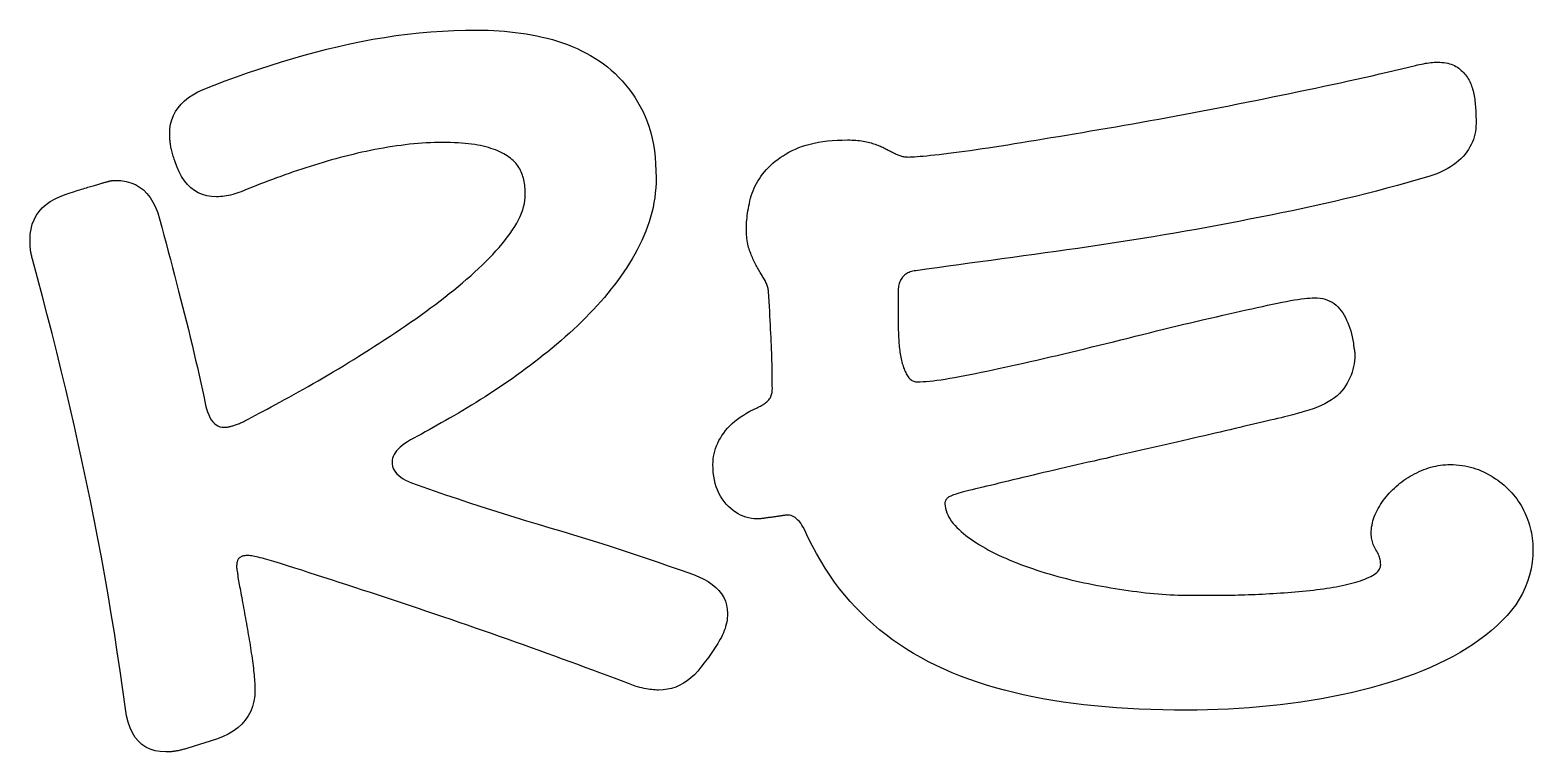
# Model space of a CAD drawing. Header units: millimetres. Extents: x 0 to 54.3, y 0.2 to 27.6.
# Drawn here: x 4.547 to 8.783, y 16.958 to 18.993 of the extents above; entities that cross this region are included whole.
import ezdxf

# ---------------------------------------------------------------- set-up
doc = ezdxf.new("R2010")
doc.units = ezdxf.units.MM

msp = doc.modelspace()

# ---------------------------------------------------------------- linework, layer by layer
for points in [[(5.1416, 18.5371), (5.1356, 18.5348), (5.1297, 18.5327), (5.1239, 18.5309), (5.118, 18.5292), (5.1122, 18.5277), (5.1064, 18.5264), (5.1006, 18.5253), (5.0949, 18.5244), (5.0891, 18.5237), (5.0834, 18.5233), (5.0778, 18.523), (5.0721, 18.5229), (5.0582, 18.5236), (5.0451, 18.5257), (5.0327, 18.5292), (5.0211, 18.5341), (5.0102, 18.5405), (5, 18.5482), (4.9906, 18.5574), (4.9819, 18.568), (4.974, 18.5799), (4.9668, 18.5933), (4.9603, 18.6081), (4.9546, 18.6243), (4.9532, 18.6287), (4.9518, 18.633), (4.9505, 18.6371), (4.9494, 18.6412), (4.9483, 18.6451), (4.9473, 18.6488), (4.9463, 18.6525), (4.9455, 18.656), (4.9447, 18.6594), (4.9441, 18.6627), (4.9435, 18.6658), (4.943, 18.6689), (4.9426, 18.6718), (4.9422, 18.6747), (4.9419, 18.6775), (4.9415, 18.6803), (4.9413, 18.6831), (4.941, 18.6858), (4.9408, 18.6884), (4.9407, 18.691), (4.9405, 18.6936), (4.9404, 18.6961), (4.9404, 18.6985), (4.9404, 18.7009), (4.941, 18.7146), (4.943, 18.7276), (4.9463, 18.7401), (4.9508, 18.7519), (4.9567, 18.7632), (4.9639, 18.7739), (4.9725, 18.784), (4.9823, 18.7935), (4.9934, 18.8024), (5.0059, 18.8107), (5.0196, 18.8184), (5.0347, 18.8255), (5.0659, 18.8378), (5.0972, 18.8497), (5.1286, 18.8612), (5.1601, 18.8722), (5.1918, 18.8829), (5.2235, 18.8932), (5.2553, 18.9031), (5.2872, 18.9126), (5.3192, 18.9217), (5.3513, 18.9304), (5.3835, 18.9387), (5.4158, 18.9466), (5.4481, 18.954), (5.4805, 18.9608), (5.513, 18.9669), (5.5455, 18.9723), (5.5781, 18.9772), (5.6107, 18.9813), (5.6434, 18.9849), (5.6761, 18.9878), (5.7089, 18.99), (5.7417, 18.9916), (5.7745, 18.9926), (5.8075, 18.9929), (5.8229, 18.9928), (5.8383, 18.9924), (5.8536, 18.9917), (5.8689, 18.9907), (5.8842, 18.9895), (5.8994, 18.988), (5.9146, 18.9862), (5.9297, 18.9842), (5.9448, 18.9819), (5.9599, 18.9793), (5.975, 18.9765), (5.99, 18.9733), (6.0048, 18.9699), (6.0194, 18.966), (6.0338, 18.9618), (6.0478, 18.9571), (6.0616, 18.9521), (6.0752, 18.9466), (6.0885, 18.9408), (6.1015, 18.9346), (6.1143, 18.9279), (6.1268, 18.9209), (6.1391, 18.9135), (6.1511, 18.9057), (6.1628, 18.8974), (6.1741, 18.8888), (6.185, 18.8796), (6.1956, 18.8701), (6.2058, 18.86), (6.2156, 18.8496), (6.2251, 18.8387), (6.2342, 18.8273), (6.2429, 18.8155), (6.2513, 18.8033), (6.2592, 18.7906), (6.2668, 18.7775), (6.2739, 18.7638), (6.2804, 18.7496), (6.2863, 18.7348), (6.2916, 18.7195), (6.2962, 18.7036), (6.3002, 18.6871), (6.3036, 18.6701), (6.3064, 18.6524), (6.3086, 18.6342), (6.3101, 18.6155), (6.311, 18.5962), (6.3113, 18.5763), (6.3111, 18.5621), (6.3104, 18.548), (6.3092, 18.534), (6.3075, 18.5201), (6.3053, 18.5063), (6.3027, 18.4926), (6.2995, 18.479), (6.2959, 18.4655), (6.2918, 18.4521), (6.2872, 18.4388), (6.2822, 18.4256), (6.2766, 18.4125), (6.2707, 18.3995), (6.2644, 18.3865), (6.2579, 18.3737), (6.251, 18.361), (6.2438, 18.3484), (6.2363, 18.3359), (6.2285, 18.3235), (6.2204, 18.3112), (6.212, 18.299), (6.2033, 18.2868), (6.1943, 18.2748), (6.1849, 18.2629), (6.1753, 18.2511), (6.1655, 18.2394), (6.1554, 18.2277), (6.1452, 18.2162), (6.1347, 18.2048), (6.1239, 18.1935), (6.113, 18.1822), (6.1018, 18.1711), (6.0905, 18.1601), (6.0788, 18.1491), (6.067, 18.1383), (6.055, 18.1276), (6.0428, 18.117), (6.0305, 18.1065), (6.0182, 18.0962), (6.0059, 18.086), (5.9935, 18.076), (5.9811, 18.0662), (5.9686, 18.0564), (5.956, 18.0469), (5.9434, 18.0374), (5.9308, 18.0282), (5.9181, 18.019), (5.9054, 18.0101), (5.8926, 18.0012), (5.8799, 17.9925), (5.8672, 17.984), (5.8545, 17.9755), (5.8419, 17.9673), (5.8293, 17.9591), (5.8167, 17.9511), (5.8041, 17.9432), (5.7915, 17.9355), (5.779, 17.9278), (5.7665, 17.9204), (5.754, 17.913), (5.7417, 17.9058), (5.7295, 17.8988), (5.7175, 17.8919), (5.7058, 17.8852), (5.6942, 17.8787), (5.6828, 17.8723), (5.6716, 17.8661), (5.6607, 17.86), (5.6499, 17.8541), (5.6393, 17.8484), (5.6289, 17.8428), (5.6187, 17.8374), (5.6105, 17.8323), (5.603, 17.8272), (5.5961, 17.8221), (5.59, 17.817), (5.5847, 17.8118), (5.58, 17.8066), (5.5761, 17.8014), (5.5728, 17.7962), (5.5703, 17.791), (5.5685, 17.7857), (5.5675, 17.7804), (5.5671, 17.775), (5.5675, 17.7689), (5.5686, 17.763), (5.5705, 17.7573), (5.5732, 17.7519), (5.5767, 17.7467), (5.5809, 17.7417), (5.5859, 17.7369), (5.5916, 17.7323), (5.5981, 17.728), (5.6054, 17.7239), (5.6135, 17.72), (5.6223, 17.7163), (5.6541, 17.7051), (5.686, 17.694), (5.7181, 17.683), (5.7503, 17.6722), (5.7826, 17.6614), (5.815, 17.6508), (5.8476, 17.6404), (5.8803, 17.63), (5.9131, 17.6198), (5.946, 17.6097), (5.979, 17.5997), (6.0122, 17.5899), (6.0455, 17.58), (6.0788, 17.5699), (6.1123, 17.5596), (6.1458, 17.5491), (6.1793, 17.5384), (6.213, 17.5275), (6.2467, 17.5165), (6.2805, 17.5052), (6.3144, 17.4937), (6.3483, 17.482), (6.3823, 17.4702), (6.4164, 17.4581), (6.4318, 17.4519), (6.4458, 17.4452), (6.4585, 17.4379), (6.4698, 17.43), (6.4798, 17.4216), (6.4885, 17.4127), (6.4959, 17.4032), (6.5019, 17.3932), (6.5065, 17.3827), (6.5099, 17.3716), (6.5119, 17.3599), (6.5125, 17.3477), (6.5124, 17.3418), (6.512, 17.3358), (6.5113, 17.3299), (6.5103, 17.3239), (6.509, 17.3179), (6.5074, 17.3119), (6.5056, 17.3059), (6.5034, 17.2998), (6.501, 17.2938), (6.4983, 17.2877), (6.4953, 17.2817), (6.4921, 17.2756), (6.4886, 17.2696), (6.4851, 17.2636), (6.4816, 17.2577), (6.4779, 17.252), (6.4742, 17.2463), (6.4705, 17.2407), (6.4667, 17.2351), (6.4628, 17.2297), (6.4589, 17.2244), (6.4549, 17.2191), (6.4508, 17.2139), (6.4467, 17.2088), (6.4379, 17.1966), (6.4288, 17.1854), (6.4193, 17.1753), (6.4095, 17.1663), (6.3993, 17.1583), (6.3888, 17.1514), (6.3779, 17.1456), (6.3667, 17.1408), (6.3552, 17.1371), (6.3433, 17.1344), (6.3311, 17.1328), (6.3185, 17.1323), (6.3139, 17.1323), (6.3092, 17.1326), (6.3043, 17.1329), (6.2993, 17.1335), (6.294, 17.1341), (6.2886, 17.1349), (6.2831, 17.1359), (6.2773, 17.137), (6.2714, 17.1383), (6.2653, 17.1397), (6.259, 17.1413), (6.2526, 17.143), (6.2332, 17.1504), (6.2135, 17.1579), (6.1937, 17.1654), (6.1736, 17.173), (6.1532, 17.1807), (6.1326, 17.1884), (6.1118, 17.1961), (6.0908, 17.2039), (6.0695, 17.2117), (6.048, 17.2196), (6.0262, 17.2276), (6.0042, 17.2355), (5.9821, 17.2436), (5.9598, 17.2515), (5.9376, 17.2595), (5.9152, 17.2675), (5.8927, 17.2755), (5.8702, 17.2834), (5.8476, 17.2913), (5.825, 17.2992), (5.8022, 17.3072), (5.7794, 17.3151), (5.7565, 17.3229), (5.7336, 17.3308), (5.7106, 17.3386), (5.6877, 17.3464), (5.6649, 17.3542), (5.6421, 17.3619), (5.6194, 17.3695), (5.5967, 17.3771), (5.5741, 17.3846), (5.5516, 17.3921), (5.5291, 17.3996), (5.5067, 17.407), (5.4843, 17.4143), (5.462, 17.4216), (5.4399, 17.4288), (5.4181, 17.4359), (5.3965, 17.4429), (5.3752, 17.4498), (5.3542, 17.4566), (5.3334, 17.4632), (5.3129, 17.4698), (5.2927, 17.4762), (5.2728, 17.4825), (5.2531, 17.4887), (5.2337, 17.4949), (5.2146, 17.5008), (5.2079, 17.5025), (5.2016, 17.5041), (5.1957, 17.5055), (5.1902, 17.5068), (5.1851, 17.5079), (5.1803, 17.5089), (5.1759, 17.5097), (5.1718, 17.5103), (5.1681, 17.5109), (5.1648, 17.5112), (5.1619, 17.5115), (5.1594, 17.5115), (5.157, 17.5115), (5.1548, 17.5114), (5.1526, 17.5111), (5.1506, 17.5108), (5.1486, 17.5104), (5.1467, 17.51), (5.1449, 17.5094), (5.1431, 17.5088), (5.1415, 17.508), (5.1399, 17.5072), (5.1385, 17.5063), (5.1371, 17.5053), (5.1358, 17.5042), (5.1347, 17.5028), (5.1336, 17.5013), (5.1326, 17.4997), (5.1318, 17.4978), (5.1311, 17.4957), (5.1305, 17.4935), (5.13, 17.491), (5.1296, 17.4884), (5.1293, 17.4856), (5.1291, 17.4826), (5.1291, 17.4795), (5.1291, 17.4786), (5.1291, 17.4776), (5.1292, 17.4766), (5.1293, 17.4756), (5.1294, 17.4746), (5.1295, 17.4735), (5.1297, 17.4723), (5.1299, 17.4712), (5.1301, 17.47), (5.1303, 17.4687), (5.1306, 17.4674), (5.1309, 17.4661), (5.1312, 17.4648), (5.1314, 17.4634), (5.1316, 17.4621), (5.1319, 17.4607), (5.132, 17.4593), (5.1322, 17.4579), (5.1323, 17.4565), (5.1325, 17.455), (5.1325, 17.4536), (5.1326, 17.4521), (5.1326, 17.4507), (5.1326, 17.4492), (5.1336, 17.4446), (5.1345, 17.4398), (5.1355, 17.4348), (5.1365, 17.4295), (5.1376, 17.424), (5.1387, 17.4183), (5.1398, 17.4123), (5.141, 17.4061), (5.1422, 17.3996), (5.1434, 17.3929), (5.1447, 17.386), (5.146, 17.3789), (5.1473, 17.3716), (5.1487, 17.3643), (5.15, 17.3569), (5.1513, 17.3495), (5.1527, 17.3421), (5.154, 17.3346), (5.1554, 17.3271), (5.1567, 17.3195), (5.158, 17.3119), (5.1594, 17.3043), (5.1607, 17.2967), (5.162, 17.289), (5.1633, 17.2813), (5.1646, 17.2737), (5.1659, 17.2661), (5.1671, 17.2586), (5.1682, 17.2512), (5.1694, 17.2438), (5.1705, 17.2365), (5.1715, 17.2292), (5.1725, 17.222), (5.1735, 17.2149), (5.1745, 17.2078), (5.1754, 17.2008), (5.1762, 17.194), (5.177, 17.1873), (5.1777, 17.1809), (5.1783, 17.1746), (5.1789, 17.1686), (5.1794, 17.1628), (5.1798, 17.1572), (5.1801, 17.1518), (5.1804, 17.1466), (5.1806, 17.1416), (5.1807, 17.1368), (5.1807, 17.1323), (5.18, 17.1161), (5.1777, 17.1007), (5.1739, 17.0862), (5.1687, 17.0725), (5.1619, 17.0597), (5.1536, 17.0477), (5.1438, 17.0365), (5.1325, 17.0262), (5.1196, 17.0168), (5.1053, 17.0081), (5.0895, 17.0003), (5.0721, 16.9934), (4.992, 16.9685), (4.989, 16.9676), (4.9862, 16.9668), (4.9833, 16.966), (4.9805, 16.9652), (4.9778, 16.9645), (4.9751, 16.9638), (4.9724, 16.9631), (4.9698, 16.9625), (4.9673, 16.962), (4.9648, 16.9614), (4.9623, 16.9609), (4.9599, 16.9605), (4.9576, 16.96), (4.9551, 16.9596), (4.9527, 16.9593), (4.9502, 16.959), (4.9478, 16.9587), (4.9452, 16.9585), (4.9427, 16.9582), (4.9402, 16.9581), (4.9376, 16.958), (4.935, 16.9579), (4.9323, 16.9578), (4.9297, 16.9578), (4.9139, 16.9586), (4.8993, 16.9611), (4.8858, 16.9654), (4.8735, 16.9712), (4.8623, 16.9788), (4.8522, 16.9881), (4.8433, 16.999), (4.8355, 17.0116), (4.8288, 17.0259), (4.8233, 17.0419), (4.819, 17.0595), (4.8157, 17.0789), (4.8084, 17.1328), (4.8008, 17.1866), (4.7928, 17.2403), (4.7846, 17.2939), (4.7759, 17.3474), (4.767, 17.4007), (4.7577, 17.4539), (4.7481, 17.507), (4.7381, 17.5599), (4.7278, 17.6128), (4.7172, 17.6655), (4.7062, 17.7181), (4.695, 17.7706), (4.6834, 17.8231), (4.6717, 17.8755), (4.6596, 17.928), (4.6473, 17.9804), (4.6348, 18.0328), (4.622, 18.0851), (4.6089, 18.1375), (4.5955, 18.1898), (4.582, 18.2421), (4.5681, 18.2943), (4.554, 18.3466), (4.5531, 18.3495), (4.5523, 18.3524), (4.5516, 18.3552), (4.5509, 18.358), (4.5503, 18.3607), (4.5498, 18.3633), (4.5493, 18.3658), (4.5488, 18.3683), (4.5485, 18.3708), (4.5482, 18.3732), (4.5479, 18.3755), (4.5478, 18.3777), (4.5476, 18.38), (4.5475, 18.3821), (4.5474, 18.3843), (4.5473, 18.3864), (4.5472, 18.3884), (4.5471, 18.3904), (4.547, 18.3924), (4.547, 18.3944), (4.5469, 18.3963), (4.5469, 18.3981), (4.5469, 18.4), (4.5469, 18.4018), (4.5476, 18.4171), (4.5497, 18.4316), (4.5532, 18.4452), (4.5581, 18.458), (4.5645, 18.4699), (4.5722, 18.481), (4.5814, 18.4913), (4.592, 18.5007), (4.6039, 18.5093), (4.6173, 18.517), (4.6321, 18.5239), (4.6483, 18.53), (4.6545, 18.532), (4.6604, 18.534), (4.6662, 18.5359), (4.6718, 18.5377), (4.6772, 18.5394), (4.6824, 18.5411), (4.6874, 18.5427), (4.6923, 18.5442), (4.6969, 18.5457), (4.7014, 18.547), (4.7057, 18.5483), (4.7098, 18.5496), (4.7137, 18.5507), (4.7175, 18.5519), (4.7212, 18.553), (4.7248, 18.554), (4.7283, 18.555), (4.7316, 18.556), (4.7348, 18.557), (4.7379, 18.5579), (4.7408, 18.5587), (4.7437, 18.5596), (4.7464, 18.5604), (4.7489, 18.5611), (4.7514, 18.5619), (4.7538, 18.5625), (4.7561, 18.5632), (4.7582, 18.5638), (4.7603, 18.5644), (4.7623, 18.5649), (4.7642, 18.5654), (4.766, 18.5659), (4.7676, 18.5663), (4.7692, 18.5667), (4.7707, 18.5671), (4.7721, 18.5674), (4.7734, 18.5677), (4.7747, 18.5679), (4.776, 18.5681), (4.7773, 18.5684), (4.7786, 18.5685), (4.7799, 18.5687), (4.7811, 18.5688), (4.7824, 18.569), (4.7836, 18.569), (4.7848, 18.5691), (4.786, 18.5691), (4.7872, 18.5691), (4.8028, 18.5684), (4.8174, 18.5661), (4.8311, 18.5624), (4.8438, 18.5571), (4.8556, 18.5503), (4.8665, 18.542), (4.8764, 18.5322), (4.8854, 18.5209), (4.8934, 18.5081), (4.9005, 18.4937), (4.9066, 18.4779), (4.9119, 18.4605), (4.9181, 18.4375), (4.9242, 18.4145), (4.9303, 18.3917), (4.9363, 18.3689), (4.9423, 18.3464), (4.9481, 18.3239), (4.954, 18.3015), (4.9597, 18.2793), (4.9654, 18.2572), (4.9711, 18.2353), (4.9767, 18.2134), (4.9822, 18.1917), (4.9876, 18.17), (4.993, 18.1485), (4.9983, 18.1269), (5.0035, 18.1054), (5.0086, 18.084), (5.0136, 18.0626), (5.0185, 18.0413), (5.0233, 18.02), (5.0281, 17.9987), (5.0328, 17.9775), (5.0373, 17.9564), (5.0418, 17.9353), (5.0444, 17.9253), (5.0472, 17.9162), (5.0504, 17.908), (5.0539, 17.9007), (5.0577, 17.8942), (5.0619, 17.8885), (5.0663, 17.8838), (5.0711, 17.8799), (5.0762, 17.8769), (5.0817, 17.8747), (5.0874, 17.8734), (5.0935, 17.873), (5.0953, 17.873), (5.0971, 17.8731), (5.099, 17.8732), (5.101, 17.8735), (5.103, 17.8737), (5.1051, 17.8741), (5.1072, 17.8745), (5.1093, 17.8749), (5.1115, 17.8755), (5.1138, 17.8761), (5.1161, 17.8767), (5.1184, 17.8774), (5.1208, 17.8782), (5.1233, 17.879), (5.1259, 17.8799), (5.1285, 17.8809), (5.1312, 17.8819), (5.134, 17.883), (5.1368, 17.8841), (5.1398, 17.8853), (5.1428, 17.8866), (5.1459, 17.8879), (5.149, 17.8893), (5.1522, 17.8908), (5.1619, 17.8959), (5.1719, 17.9013), (5.1822, 17.9068), (5.1929, 17.9125), (5.2039, 17.9185), (5.2152, 17.9246), (5.2269, 17.9309), (5.2389, 17.9375), (5.2512, 17.9442), (5.2639, 17.9511), (5.2769, 17.9582), (5.2902, 17.9656), (5.3038, 17.973), (5.3174, 17.9807), (5.3312, 17.9884), (5.345, 17.9963), (5.359, 18.0043), (5.373, 18.0125), (5.3872, 18.0208), (5.4014, 18.0293), (5.4158, 18.0378), (5.4302, 18.0465), (5.4447, 18.0554), (5.4594, 18.0644), (5.474, 18.0735), (5.4887, 18.0826), (5.5033, 18.0919), (5.5179, 18.1013), (5.5325, 18.1107), (5.5471, 18.1202), (5.5616, 18.1299), (5.5761, 18.1396), (5.5906, 18.1493), (5.605, 18.1592), (5.6195, 18.1692), (5.6339, 18.1792), (5.6481, 18.1893), (5.6622, 18.1994), (5.6759, 18.2095), (5.6895, 18.2196), (5.7027, 18.2297), (5.7158, 18.2398), (5.7286, 18.2498), (5.7411, 18.2599), (5.7534, 18.27), (5.7654, 18.2801), (5.7772, 18.2902), (5.7888, 18.3003), (5.8, 18.3104), (5.8109, 18.3204), (5.8214, 18.3304), (5.8316, 18.3405), (5.8414, 18.3504), (5.8509, 18.3604), (5.86, 18.3703), (5.8687, 18.3802), (5.8771, 18.3901), (5.8851, 18.4), (5.8927, 18.4098), (5.9, 18.4196), (5.9069, 18.4293), (5.9131, 18.439), (5.9187, 18.4485), (5.9238, 18.458), (5.9282, 18.4673), (5.9321, 18.4766), (5.9354, 18.4857), (5.938, 18.4948), (5.9401, 18.5037), (5.9416, 18.5126), (5.9425, 18.5213), (5.9428, 18.53), (5.9427, 18.5353), (5.9425, 18.5405), (5.9422, 18.5457), (5.9417, 18.5508), (5.9411, 18.5558), (5.9403, 18.5607), (5.9394, 18.5656), (5.9384, 18.5703), (5.9373, 18.575), (5.936, 18.5797), (5.9346, 18.5842), (5.933, 18.5887), (5.9312, 18.5931), (5.9293, 18.5974), (5.927, 18.6016), (5.9246, 18.6057), (5.9219, 18.6098), (5.919, 18.6137), (5.9158, 18.6175), (5.9124, 18.6212), (5.9088, 18.6248), (5.9049, 18.6283), (5.9008, 18.6317), (5.8965, 18.635), (5.8919, 18.6382), (5.8871, 18.6413), (5.882, 18.6443), (5.8766, 18.6471), (5.871, 18.6498), (5.8651, 18.6524), (5.859, 18.6548), (5.8526, 18.6572), (5.8459, 18.6594), (5.839, 18.6615), (5.8318, 18.6635), (5.8244, 18.6653), (5.8166, 18.667), (5.8086, 18.6686), (5.8002, 18.67), (5.7914, 18.6712), (5.7824, 18.6723), (5.773, 18.6733), (5.7632, 18.6741), (5.7532, 18.6748), (5.7428, 18.6753), (5.732, 18.6757), (5.7209, 18.6759), (5.7095, 18.676), (5.6982, 18.6759), (5.6868, 18.6757), (5.6753, 18.6753), (5.6637, 18.6747), (5.6521, 18.674), (5.6403, 18.6731), (5.6285, 18.672), (5.6166, 18.6708), (5.6045, 18.6695), (5.5924, 18.6679), (5.5803, 18.6663), (5.568, 18.6644), (5.5557, 18.6624), (5.5434, 18.6603), (5.5311, 18.6581), (5.5188, 18.6558), (5.5066, 18.6534), (5.4943, 18.6508), (5.4821, 18.6482), (5.4699, 18.6454), (5.4576, 18.6425), (5.4455, 18.6396), (5.4333, 18.6365), (5.4211, 18.6332), (5.4089, 18.6299), (5.3968, 18.6266), (5.3847, 18.6231), (5.3726, 18.6196), (5.3606, 18.616), (5.3485, 18.6123), (5.3365, 18.6086), (5.3245, 18.6048), (5.3126, 18.6009), (5.3007, 18.5969), (5.2888, 18.5929), (5.2769, 18.5887), (5.265, 18.5846), (5.2533, 18.5804), (5.2417, 18.5762), (5.2302, 18.5719), (5.2188, 18.5677), (5.2074, 18.5634), (5.1962, 18.559), (5.1851, 18.5547), (5.174, 18.5503), (5.1631, 18.546), (5.1523, 18.5415), (5.1416, 18.5371)], [(6.6835, 17.6255), (6.6825, 17.6255), (6.6815, 17.6254), (6.6804, 17.6254), (6.6792, 17.6253), (6.6779, 17.6252), (6.6766, 17.625), (6.6751, 17.6249), (6.6736, 17.6247), (6.672, 17.6245), (6.6702, 17.6242), (6.6684, 17.624), (6.6666, 17.6237), (6.6646, 17.6234), (6.6627, 17.6231), (6.6607, 17.6228), (6.6586, 17.6225), (6.6566, 17.6222), (6.6545, 17.6219), (6.6525, 17.6216), (6.6503, 17.6213), (6.6482, 17.621), (6.646, 17.6207), (6.6438, 17.6204), (6.6416, 17.6201), (6.6394, 17.6198), (6.6372, 17.6195), (6.635, 17.6192), (6.6328, 17.6189), (6.6307, 17.6187), (6.6285, 17.6184), (6.6264, 17.6181), (6.6242, 17.6178), (6.6221, 17.6175), (6.62, 17.6172), (6.6179, 17.6169), (6.6158, 17.6166), (6.6138, 17.6163), (6.6118, 17.616), (6.6099, 17.6158), (6.6081, 17.6156), (6.6064, 17.6154), (6.6047, 17.6152), (6.6031, 17.6151), (6.6016, 17.615), (6.6001, 17.6149), (6.5988, 17.6148), (6.5975, 17.6148), (6.5962, 17.6148), (6.588, 17.6151), (6.58, 17.616), (6.5721, 17.6174), (6.5644, 17.6194), (6.5568, 17.6221), (6.5495, 17.6253), (6.5423, 17.629), (6.5353, 17.6334), (6.5285, 17.6383), (6.5218, 17.6439), (6.5153, 17.65), (6.509, 17.6566), (6.503, 17.6638), (6.4976, 17.6714), (6.4926, 17.6793), (6.4882, 17.6876), (6.4843, 17.6963), (6.4809, 17.7054), (6.4781, 17.7148), (6.4757, 17.7247), (6.4739, 17.7349), (6.4726, 17.7455), (6.4719, 17.7565), (6.4716, 17.7679), (6.4718, 17.7756), (6.4724, 17.7833), (6.4735, 17.7908), (6.475, 17.7984), (6.4768, 17.8059), (6.4792, 17.8133), (6.4819, 17.8207), (6.485, 17.8281), (6.4886, 17.8354), (6.4926, 17.8426), (6.497, 17.8498), (6.5019, 17.8569), (6.5071, 17.864), (6.5129, 17.8708), (6.5191, 17.8774), (6.5258, 17.8838), (6.533, 17.8901), (6.5406, 17.8961), (6.5487, 17.902), (6.5573, 17.9076), (6.5663, 17.913), (6.5758, 17.9183), (6.5858, 17.9233), (6.5962, 17.9282), (6.5994, 17.9297), (6.6025, 17.9312), (6.6055, 17.9328), (6.6084, 17.9344), (6.6112, 17.936), (6.6138, 17.9377), (6.6164, 17.9395), (6.6188, 17.9412), (6.6211, 17.943), (6.6233, 17.9449), (6.6254, 17.9467), (6.6274, 17.9486), (6.6292, 17.9506), (6.6309, 17.9528), (6.6325, 17.955), (6.6338, 17.9574), (6.635, 17.96), (6.6361, 17.9627), (6.637, 17.9655), (6.6377, 17.9684), (6.6382, 17.9715), (6.6386, 17.9747), (6.6389, 17.9781), (6.639, 17.9816), (6.6389, 17.9911), (6.6389, 18.0008), (6.6388, 18.0106), (6.6387, 18.0205), (6.6385, 18.0305), (6.6383, 18.0406), (6.6381, 18.0508), (6.6378, 18.0611), (6.6375, 18.0716), (6.6371, 18.0821), (6.6367, 18.0928), (6.6363, 18.1035), (6.6358, 18.1145), (6.6353, 18.1258), (6.6348, 18.1374), (6.6342, 18.1493), (6.6336, 18.1616), (6.633, 18.1741), (6.6323, 18.1869), (6.6315, 18.2001), (6.6308, 18.2135), (6.63, 18.2273), (6.6292, 18.2414), (6.6283, 18.2558), (6.6279, 18.2587), (6.6275, 18.2617), (6.6269, 18.2646), (6.6262, 18.2675), (6.6254, 18.2703), (6.6245, 18.2731), (6.6235, 18.2759), (6.6223, 18.2787), (6.6211, 18.2815), (6.6197, 18.2842), (6.6183, 18.2869), (6.6167, 18.2896), (6.6151, 18.2923), (6.6134, 18.2951), (6.6117, 18.2979), (6.61, 18.3008), (6.6082, 18.3037), (6.6065, 18.3067), (6.6047, 18.3098), (6.6029, 18.313), (6.601, 18.3161), (6.5991, 18.3194), (6.5973, 18.3227), (6.5953, 18.3261), (6.5934, 18.3296), (6.5916, 18.3331), (6.5897, 18.3366), (6.5879, 18.3403), (6.5862, 18.3439), (6.5844, 18.3477), (6.5827, 18.3515), (6.5811, 18.3554), (6.5795, 18.3593), (6.5779, 18.3633), (6.5764, 18.3674), (6.5749, 18.3715), (6.5734, 18.3758), (6.5721, 18.3802), (6.571, 18.3848), (6.5699, 18.3895), (6.569, 18.3944), (6.5682, 18.3996), (6.5675, 18.4048), (6.567, 18.4103), (6.5665, 18.4159), (6.5662, 18.4217), (6.566, 18.4277), (6.566, 18.4338), (6.566, 18.4395), (6.5662, 18.4454), (6.5666, 18.4514), (6.567, 18.4575), (6.5677, 18.4637), (6.5684, 18.4701), (6.5693, 18.4766), (6.5703, 18.4833), (6.5715, 18.4901), (6.5728, 18.497), (6.5742, 18.5041), (6.5758, 18.5113), (6.5775, 18.5185), (6.5796, 18.5257), (6.582, 18.5328), (6.5847, 18.5398), (6.5876, 18.5467), (6.5909, 18.5536), (6.5944, 18.5604), (6.5983, 18.5671), (6.6025, 18.5737), (6.6069, 18.5803), (6.6117, 18.5868), (6.6167, 18.5932), (6.6221, 18.5995), (6.6278, 18.6056), (6.6338, 18.6115), (6.6402, 18.6173), (6.647, 18.6229), (6.6541, 18.6284), (6.6615, 18.6336), (6.6693, 18.6387), (6.6775, 18.6436), (6.6859, 18.6483), (6.6948, 18.6529), (6.704, 18.6573), (6.7135, 18.6614), (6.7236, 18.6652), (6.7342, 18.6686), (6.7452, 18.6716), (6.7567, 18.6743), (6.7687, 18.6766), (6.7812, 18.6786), (6.7942, 18.6802), (6.8076, 18.6815), (6.8215, 18.6824), (6.836, 18.6829), (6.8508, 18.6831), (6.857, 18.6831), (6.863, 18.6829), (6.8688, 18.6827), (6.8744, 18.6823), (6.8798, 18.6819), (6.8851, 18.6813), (6.8902, 18.6807), (6.8952, 18.6799), (6.8999, 18.6791), (6.9045, 18.6782), (6.9089, 18.6771), (6.9132, 18.676), (6.9173, 18.6748), (6.9213, 18.6735), (6.9252, 18.6723), (6.9291, 18.6709), (6.9329, 18.6696), (6.9365, 18.6682), (6.9401, 18.6668), (6.9436, 18.6653), (6.947, 18.6638), (6.9504, 18.6623), (6.9536, 18.6607), (6.9568, 18.6591), (6.9599, 18.6575), (6.9629, 18.6559), (6.9659, 18.6543), (6.9689, 18.6528), (6.9717, 18.6514), (6.9746, 18.6499), (6.9774, 18.6485), (6.9801, 18.6472), (6.9828, 18.6459), (6.9855, 18.6446), (6.9881, 18.6434), (6.9906, 18.6422), (6.9931, 18.641), (6.9957, 18.64), (6.9982, 18.639), (7.0008, 18.6382), (7.0034, 18.6375), (7.006, 18.6368), (7.0086, 18.6363), (7.0112, 18.6358), (7.0138, 18.6355), (7.0165, 18.6352), (7.0191, 18.6351), (7.0218, 18.635), (7.0269, 18.6351), (7.0329, 18.6353), (7.0396, 18.6357), (7.0471, 18.6362), (7.0554, 18.6369), (7.0645, 18.6377), (7.0744, 18.6387), (7.0851, 18.6398), (7.0966, 18.641), (7.1088, 18.6424), (7.1219, 18.644), (7.1357, 18.6457), (7.1502, 18.6476), (7.1652, 18.6495), (7.1806, 18.6516), (7.1966, 18.6538), (7.213, 18.6562), (7.2299, 18.6586), (7.2472, 18.6612), (7.2651, 18.6639), (7.2835, 18.6667), (7.3023, 18.6697), (7.3216, 18.6728), (7.3414, 18.676), (7.3616, 18.6793), (7.3821, 18.6827), (7.403, 18.6861), (7.4243, 18.6896), (7.4459, 18.6932), (7.4678, 18.6969), (7.4901, 18.7006), (7.5127, 18.7045), (7.5357, 18.7084), (7.559, 18.7123), (7.5827, 18.7164), (7.6067, 18.7205), (7.6309, 18.7247), (7.6552, 18.7289), (7.6795, 18.7332), (7.7039, 18.7376), (7.7284, 18.742), (7.7529, 18.7465), (7.7775, 18.7511), (7.8021, 18.7557), (7.8268, 18.7604), (7.8516, 18.7651), (7.8764, 18.7699), (7.9013, 18.7748), (7.9262, 18.7797), (7.951, 18.7846), (7.9757, 18.7895), (8.0003, 18.7945), (8.0247, 18.7994), (8.0491, 18.8044), (8.0734, 18.8094), (8.0976, 18.8144), (8.1217, 18.8194), (8.1457, 18.8244), (8.1696, 18.8294), (8.1934, 18.8344), (8.2169, 18.8395), (8.2401, 18.8445), (8.2629, 18.8495), (8.2853, 18.8544), (8.3074, 18.8594), (8.3291, 18.8643), (8.3504, 18.8692), (8.3714, 18.874), (8.392, 18.8788), (8.4122, 18.8837), (8.4321, 18.8884), (8.4515, 18.8932), (8.4574, 18.8946), (8.4631, 18.8959), (8.4688, 18.8971), (8.4743, 18.8981), (8.4797, 18.8991), (8.4849, 18.8999), (8.49, 18.9006), (8.495, 18.9011), (8.4999, 18.9015), (8.5047, 18.9019), (8.5093, 18.902), (8.5138, 18.9021), (8.52, 18.902), (8.5259, 18.9016), (8.5316, 18.901), (8.5371, 18.9002), (8.5424, 18.8992), (8.5474, 18.8979), (8.5523, 18.8963), (8.557, 18.8946), (8.5614, 18.8926), (8.5657, 18.8904), (8.5697, 18.8879), (8.5735, 18.8852), (8.5771, 18.8823), (8.5806, 18.8793), (8.5839, 18.8762), (8.587, 18.873), (8.59, 18.8697), (8.5929, 18.8663), (8.5955, 18.8627), (8.598, 18.8591), (8.6004, 18.8553), (8.6025, 18.8514), (8.6046, 18.8474), (8.6064, 18.8433), (8.6082, 18.8392), (8.6098, 18.8349), (8.6113, 18.8305), (8.6127, 18.826), (8.6139, 18.8215), (8.6151, 18.8169), (8.6162, 18.8121), (8.6171, 18.8073), (8.6179, 18.8025), (8.6187, 18.7975), (8.6193, 18.7924), (8.6198, 18.7873), (8.6202, 18.7821), (8.6206, 18.777), (8.621, 18.772), (8.6213, 18.767), (8.6215, 18.7621), (8.6218, 18.7572), (8.622, 18.7524), (8.6222, 18.7477), (8.6223, 18.743), (8.6224, 18.7384), (8.6224, 18.7339), (8.6225, 18.7294), (8.6222, 18.7217), (8.6216, 18.7141), (8.6205, 18.7066), (8.619, 18.6992), (8.617, 18.6919), (8.6147, 18.6847), (8.6119, 18.6775), (8.6086, 18.6704), (8.6049, 18.6635), (8.6008, 18.6566), (8.5963, 18.6498), (8.5913, 18.643), (8.5858, 18.6365), (8.5798, 18.6302), (8.5732, 18.6241), (8.5661, 18.6182), (8.5584, 18.6126), (8.5501, 18.6072), (8.5413, 18.6021), (8.5319, 18.5971), (8.522, 18.5925), (8.5115, 18.588), (8.5005, 18.5838), (8.4889, 18.5798), (8.4595, 18.5713), (8.4301, 18.563), (8.4006, 18.5548), (8.3711, 18.5469), (8.3416, 18.5391), (8.312, 18.5315), (8.2824, 18.5241), (8.2527, 18.5169), (8.223, 18.5099), (8.1933, 18.503), (8.1635, 18.4964), (8.1337, 18.4899), (8.1039, 18.4836), (8.074, 18.4774), (8.0441, 18.4712), (8.0141, 18.4652), (7.9841, 18.4593), (7.9541, 18.4534), (7.924, 18.4477), (7.8939, 18.442), (7.8638, 18.4365), (7.8336, 18.4311), (7.8034, 18.4257), (7.7731, 18.4205), (7.7429, 18.4153), (7.7126, 18.4103), (7.6822, 18.4053), (7.6519, 18.4004), (7.6215, 18.3956), (7.5911, 18.3909), (7.5607, 18.3862), (7.5302, 18.3817), (7.4997, 18.3772), (7.4692, 18.3729), (7.4387, 18.3686), (7.4081, 18.3644), (7.3776, 18.3602), (7.3471, 18.3561), (7.3166, 18.3519), (7.2861, 18.3478), (7.2556, 18.3436), (7.2252, 18.3395), (7.1948, 18.3353), (7.1644, 18.3312), (7.1341, 18.327), (7.1037, 18.3228), (7.0734, 18.3187), (7.0431, 18.3145), (7.0391, 18.3139), (7.0352, 18.313), (7.0315, 18.312), (7.0279, 18.3109), (7.0245, 18.3096), (7.0213, 18.3081), (7.0183, 18.3064), (7.0154, 18.3046), (7.0128, 18.3027), (7.0102, 18.3006), (7.0079, 18.2983), (7.0057, 18.2958), (7.0038, 18.2933), (7.0019, 18.2905), (7.0003, 18.2877), (6.9988, 18.2847), (6.9975, 18.2815), (6.9964, 18.2783), (6.9954, 18.2749), (6.9947, 18.2713), (6.9941, 18.2676), (6.9936, 18.2638), (6.9934, 18.2599), (6.9933, 18.2558), (6.9933, 18.1828), (6.9933, 18.1777), (6.9933, 18.1726), (6.9934, 18.1675), (6.9935, 18.1624), (6.9936, 18.1572), (6.9937, 18.1521), (6.9939, 18.1469), (6.9941, 18.1416), (6.9943, 18.1364), (6.9945, 18.1311), (6.9948, 18.1258), (6.9951, 18.1205), (6.9954, 18.1152), (6.9958, 18.1099), (6.9962, 18.1048), (6.9967, 18.0997), (6.9973, 18.0947), (6.998, 18.0897), (6.9987, 18.0849), (6.9994, 18.0801), (7.0002, 18.0754), (7.0011, 18.0708), (7.0021, 18.0662), (7.0031, 18.0617), (7.0041, 18.0573), (7.0053, 18.0531), (7.0065, 18.049), (7.0077, 18.045), (7.009, 18.0411), (7.0104, 18.0374), (7.0119, 18.0339), (7.0134, 18.0304), (7.0149, 18.0272), (7.0166, 18.024), (7.0182, 18.021), (7.02, 18.0181), (7.0218, 18.0154), (7.0238, 18.0129), (7.0258, 18.0107), (7.0279, 18.0087), (7.0301, 18.0069), (7.0325, 18.0054), (7.0349, 18.0041), (7.0374, 18.003), (7.04, 18.0022), (7.0427, 18.0016), (7.0456, 18.0013), (7.0485, 18.0012), (7.0559, 18.0013), (7.064, 18.0017), (7.0728, 18.0023), (7.0822, 18.0031), (7.0923, 18.0043), (7.103, 18.0056), (7.1144, 18.0072), (7.1264, 18.0091), (7.1391, 18.0112), (7.1525, 18.0135), (7.1665, 18.0161), (7.1811, 18.019), (7.1963, 18.022), (7.2117, 18.0251), (7.2275, 18.0284), (7.2436, 18.0317), (7.2601, 18.0352), (7.2768, 18.0388), (7.2939, 18.0425), (7.3113, 18.0463), (7.329, 18.0502), (7.3471, 18.0542), (7.3654, 18.0583), (7.3841, 18.0626), (7.403, 18.0669), (7.4221, 18.0713), (7.4413, 18.0758), (7.4607, 18.0804), (7.4802, 18.085), (7.4998, 18.0897), (7.5196, 18.0945), (7.5396, 18.0994), (7.5597, 18.1043), (7.58, 18.1093), (7.6004, 18.1144), (7.6209, 18.1196), (7.6414, 18.1247), (7.6618, 18.1298), (7.682, 18.1348), (7.7019, 18.1397), (7.7217, 18.1446), (7.7413, 18.1494), (7.7607, 18.1541), (7.78, 18.1587), (7.799, 18.1633), (7.8179, 18.1678), (7.8366, 18.1722), (7.8551, 18.1765), (7.8733, 18.1808), (7.8911, 18.1849), (7.9086, 18.189), (7.9257, 18.1929), (7.9424, 18.1967), (7.9588, 18.2004), (7.9748, 18.2039), (7.9904, 18.2074), (8.0056, 18.2108), (8.0205, 18.214), (8.035, 18.2171), (8.0491, 18.2202), (8.0627, 18.223), (8.0756, 18.2256), (8.0879, 18.228), (8.0994, 18.2301), (8.1102, 18.2319), (8.1203, 18.2335), (8.1298, 18.2349), (8.1385, 18.236), (8.1466, 18.2369), (8.154, 18.2375), (8.1607, 18.2379), (8.1666, 18.238), (8.1748, 18.2377), (8.1826, 18.237), (8.1901, 18.2357), (8.1972, 18.2339), (8.204, 18.2316), (8.2105, 18.2288), (8.2166, 18.2256), (8.2224, 18.2218), (8.2279, 18.2174), (8.233, 18.2126), (8.2378, 18.2073), (8.2423, 18.2015), (8.2465, 18.1953), (8.2505, 18.1888), (8.2542, 18.1821), (8.2576, 18.1751), (8.2609, 18.1678), (8.2639, 18.1603), (8.2667, 18.1525), (8.2692, 18.1445), (8.2715, 18.1362), (8.2736, 18.1277), (8.2754, 18.1188), (8.277, 18.1098), (8.277, 18.1083), (8.2771, 18.1069), (8.2771, 18.1054), (8.2772, 18.104), (8.2773, 18.1027), (8.2775, 18.1013), (8.2776, 18.1), (8.2778, 18.0987), (8.278, 18.0974), (8.2783, 18.0962), (8.2785, 18.095), (8.2788, 18.0938), (8.2791, 18.0926), (8.2794, 18.0913), (8.2796, 18.0901), (8.2798, 18.0888), (8.28, 18.0875), (8.2802, 18.0862), (8.2803, 18.0848), (8.2804, 18.0835), (8.2805, 18.0821), (8.2805, 18.0806), (8.2806, 18.0792), (8.2806, 18.0777), (8.2804, 18.0692), (8.2797, 18.0607), (8.2786, 18.0524), (8.2771, 18.0442), (8.2752, 18.0361), (8.2728, 18.0281), (8.27, 18.0202), (8.2667, 18.0124), (8.2631, 18.0048), (8.259, 17.9972), (8.2544, 17.9898), (8.2494, 17.9825), (8.2439, 17.9754), (8.2377, 17.9685), (8.2308, 17.9621), (8.2232, 17.9559), (8.215, 17.95), (8.206, 17.9444), (8.1964, 17.9392), (8.1861, 17.9342), (8.1752, 17.9296), (8.1635, 17.9252), (8.1512, 17.9212), (8.1382, 17.9175), (8.1343, 17.9162), (8.1298, 17.9149), (8.1248, 17.9134), (8.1192, 17.9118), (8.1129, 17.9102), (8.1061, 17.9084), (8.0987, 17.9064), (8.0907, 17.9044), (8.0821, 17.9023), (8.0729, 17.9), (8.0631, 17.8977), (8.0527, 17.8952), (8.0418, 17.8927), (8.0307, 17.89), (8.0192, 17.8873), (8.0074, 17.8845), (7.9953, 17.8817), (7.9828, 17.8788), (7.97, 17.8758), (7.9569, 17.8727), (7.9435, 17.8695), (7.9298, 17.8663), (7.9157, 17.863), (7.9013, 17.8596), (7.8867, 17.8562), (7.8719, 17.8527), (7.8568, 17.8492), (7.8416, 17.8457), (7.8262, 17.8421), (7.8105, 17.8385), (7.7947, 17.8348), (7.7787, 17.8311), (7.7625, 17.8274), (7.746, 17.8236), (7.7294, 17.8198), (7.7126, 17.816), (7.6957, 17.8121), (7.6789, 17.8083), (7.6621, 17.8045), (7.6453, 17.8007), (7.6287, 17.7969), (7.612, 17.7931), (7.5954, 17.7893), (7.5789, 17.7855), (7.5624, 17.7818), (7.5459, 17.778), (7.5295, 17.7743), (7.5132, 17.7706), (7.497, 17.7669), (7.4809, 17.7632), (7.4651, 17.7596), (7.4494, 17.7559), (7.4339, 17.7524), (7.4186, 17.7488), (7.4035, 17.7452), (7.3886, 17.7417), (7.3738, 17.7382), (7.3593, 17.7347), (7.3449, 17.7313), (7.3307, 17.7279), (7.3168, 17.7245), (7.3034, 17.7213), (7.2904, 17.7181), (7.2778, 17.7151), (7.2656, 17.7122), (7.2539, 17.7094), (7.2426, 17.7067), (7.2318, 17.7041), (7.2214, 17.7017), (7.2114, 17.6993), (7.2018, 17.6971), (7.1927, 17.6949), (7.185, 17.6929), (7.1777, 17.6909), (7.1711, 17.689), (7.1649, 17.6872), (7.1593, 17.6855), (7.1542, 17.6838), (7.1496, 17.6822), (7.1456, 17.6807), (7.1421, 17.6792), (7.1392, 17.6779), (7.1367, 17.6766), (7.1348, 17.6753), (7.1333, 17.6741), (7.1318, 17.6729), (7.1306, 17.6715), (7.1294, 17.6702), (7.1284, 17.6688), (7.1275, 17.6673), (7.1267, 17.6658), (7.1261, 17.6643), (7.1257, 17.6626), (7.1253, 17.661), (7.1251, 17.6593), (7.125, 17.6575), (7.1259, 17.651), (7.1271, 17.6446), (7.1289, 17.6383), (7.1311, 17.632), (7.1337, 17.6258), (7.1368, 17.6197), (7.1404, 17.6136), (7.1444, 17.6077), (7.1489, 17.6018), (7.1539, 17.596), (7.1592, 17.5902), (7.1651, 17.5845), (7.1713, 17.5789), (7.1778, 17.5734), (7.1846, 17.5679), (7.1916, 17.5626), (7.1989, 17.5573), (7.2065, 17.552), (7.2144, 17.5469), (7.2225, 17.5418), (7.2309, 17.5368), (7.2395, 17.5319), (7.2485, 17.527), (7.2577, 17.5222), (7.2671, 17.5175), (7.2768, 17.5129), (7.2866, 17.5083), (7.2967, 17.5038), (7.3069, 17.4994), (7.3173, 17.4951), (7.328, 17.4908), (7.3388, 17.4866), (7.3498, 17.4825), (7.3611, 17.4784), (7.3725, 17.4745), (7.3841, 17.4706), (7.3959, 17.4668), (7.4077, 17.4631), (7.4196, 17.4595), (7.4316, 17.456), (7.4436, 17.4527), (7.4558, 17.4494), (7.468, 17.4463), (7.4803, 17.4433), (7.4926, 17.4404), (7.505, 17.4376), (7.5175, 17.4349), (7.5301, 17.4323), (7.5427, 17.4298), (7.5553, 17.4274), (7.5678, 17.4251), (7.5803, 17.4229), (7.5927, 17.4208), (7.6051, 17.4187), (7.6175, 17.4168), (7.6298, 17.4149), (7.6421, 17.4131), (7.6544, 17.4114), (7.6666, 17.4098), (7.6788, 17.4083), (7.6909, 17.4068), (7.7028, 17.4055), (7.7146, 17.4044), (7.7263, 17.4033), (7.7378, 17.4024), (7.7491, 17.4016), (7.7603, 17.4009), (7.7714, 17.4003), (7.7823, 17.3999), (7.793, 17.3996), (7.8036, 17.3994), (7.8141, 17.3994), (7.8187, 17.3994), (7.8236, 17.3994), (7.8289, 17.3994), (7.8345, 17.3994), (7.8404, 17.3994), (7.8466, 17.3994), (7.8531, 17.3994), (7.86, 17.3994), (7.8672, 17.3994), (7.8747, 17.3994), (7.8825, 17.3994), (7.8907, 17.3994), (7.899, 17.3994), (7.9076, 17.3994), (7.9162, 17.3995), (7.925, 17.3996), (7.9339, 17.3998), (7.943, 17.4), (7.9522, 17.4003), (7.9615, 17.4005), (7.971, 17.4009), (7.9806, 17.4012), (7.9903, 17.4016), (8.0002, 17.402), (8.0101, 17.4025), (8.0201, 17.403), (8.0302, 17.4035), (8.0403, 17.4041), (8.0505, 17.4047), (8.0607, 17.4054), (8.071, 17.406), (8.0813, 17.4068), (8.0916, 17.4075), (8.102, 17.4083), (8.1125, 17.4092), (8.123, 17.41), (8.1335, 17.411), (8.1437, 17.4119), (8.1538, 17.413), (8.1638, 17.4141), (8.1735, 17.4153), (8.1831, 17.4165), (8.1925, 17.4178), (8.2018, 17.4191), (8.2108, 17.4206), (8.2197, 17.422), (8.2284, 17.4236), (8.237, 17.4252), (8.2453, 17.4268), (8.2534, 17.4286), (8.2612, 17.4304), (8.2688, 17.4323), (8.2762, 17.4343), (8.2833, 17.4363), (8.2901, 17.4384), (8.2967, 17.4406), (8.3031, 17.4429), (8.3092, 17.4452), (8.315, 17.4476), (8.3207, 17.4501), (8.3259, 17.4527), (8.3307, 17.4553), (8.3351, 17.4581), (8.339, 17.4609), (8.3424, 17.4638), (8.3454, 17.4668), (8.3479, 17.4699), (8.3499, 17.473), (8.3515, 17.4763), (8.3527, 17.4796), (8.3534, 17.4831), (8.3536, 17.4866), (8.3535, 17.4899), (8.3532, 17.4932), (8.3528, 17.4965), (8.3521, 17.4999), (8.3513, 17.5032), (8.3503, 17.5066), (8.3491, 17.5101), (8.3477, 17.5135), (8.3461, 17.517), (8.3443, 17.5205), (8.3424, 17.524), (8.3402, 17.5275), (8.3381, 17.5311), (8.3362, 17.5348), (8.3344, 17.5385), (8.3328, 17.5422), (8.3314, 17.546), (8.3302, 17.5498), (8.3292, 17.5537), (8.3284, 17.5576), (8.3277, 17.5616), (8.3273, 17.5656), (8.327, 17.5697), (8.3269, 17.5738), (8.327, 17.5798), (8.3274, 17.5857), (8.3281, 17.5916), (8.3291, 17.5975), (8.3303, 17.6034), (8.3318, 17.6092), (8.3336, 17.6151), (8.3356, 17.6209), (8.3379, 17.6268), (8.3405, 17.6326), (8.3433, 17.6384), (8.3465, 17.6442), (8.3498, 17.6499), (8.3533, 17.6555), (8.357, 17.6611), (8.3608, 17.6665), (8.3648, 17.6719), (8.369, 17.6771), (8.3733, 17.6823), (8.3777, 17.6873), (8.3824, 17.6922), (8.3872, 17.6971), (8.3921, 17.7018), (8.3972, 17.7065), (8.4025, 17.711), (8.4079, 17.7154), (8.4134, 17.7196), (8.419, 17.7237), (8.4247, 17.7276), (8.4306, 17.7314), (8.4366, 17.7351), (8.4427, 17.7385), (8.449, 17.7419), (8.4553, 17.7451), (8.4618, 17.7481), (8.4684, 17.751), (8.4751, 17.7537), (8.4818, 17.7562), (8.4885, 17.7584), (8.4952, 17.7604), (8.502, 17.7622), (8.5087, 17.7637), (8.5155, 17.765), (8.5223, 17.766), (8.529, 17.7669), (8.5358, 17.7674), (8.5426, 17.7678), (8.5495, 17.7679), (8.558, 17.7678), (8.5664, 17.7673), (8.5747, 17.7666), (8.5829, 17.7656), (8.5909, 17.7644), (8.5989, 17.7628), (8.6067, 17.761), (8.6143, 17.7588), (8.6219, 17.7564), (8.6293, 17.7537), (8.6366, 17.7507), (8.6438, 17.7474), (8.6509, 17.7439), (8.6577, 17.7403), (8.6645, 17.7364), (8.671, 17.7324), (8.6774, 17.7282), (8.6837, 17.7239), (8.6897, 17.7193), (8.6957, 17.7146), (8.7014, 17.7097), (8.707, 17.7047), (8.7124, 17.6994), (8.7177, 17.694), (8.7228, 17.6885), (8.7277, 17.6828), (8.7324, 17.6769), (8.7369, 17.671), (8.7412, 17.6649), (8.7453, 17.6586), (8.7492, 17.6523), (8.7529, 17.6458), (8.7564, 17.6391), (8.7598, 17.6323), (8.7629, 17.6254), (8.7658, 17.6184), (8.7685, 17.6112), (8.771, 17.6041), (8.7732, 17.5969), (8.7752, 17.5897), (8.7769, 17.5824), (8.7785, 17.5752), (8.7798, 17.5679), (8.7808, 17.5606), (8.7816, 17.5533), (8.7822, 17.5459), (8.7826, 17.5385), (8.7827, 17.5311), (8.7821, 17.5117), (8.7803, 17.4928), (8.7773, 17.4744), (8.7731, 17.4563), (8.7677, 17.4387), (8.7611, 17.4216), (8.7533, 17.4049), (8.7443, 17.3887), (8.7341, 17.3729), (8.7227, 17.3575), (8.7101, 17.3426), (8.6963, 17.3281), (8.6816, 17.3141), (8.6661, 17.3005), (8.6499, 17.2872), (8.6329, 17.2744), (8.6153, 17.262), (8.5969, 17.25), (8.5777, 17.2384), (8.5579, 17.2272), (8.5373, 17.2165), (8.5159, 17.2061), (8.4939, 17.1961), (8.4711, 17.1866), (8.4477, 17.1774), (8.4238, 17.1687), (8.3994, 17.1603), (8.3746, 17.1524), (8.3492, 17.1448), (8.3233, 17.1376), (8.297, 17.1308), (8.2701, 17.1245), (8.2428, 17.1185), (8.2149, 17.1129), (8.1866, 17.1077), (8.1577, 17.1029), (8.1286, 17.0985), (8.0995, 17.0945), (8.0704, 17.0908), (8.0412, 17.0876), (8.012, 17.0847), (7.9828, 17.0822), (7.9536, 17.0801), (7.9243, 17.0784), (7.895, 17.077), (7.8657, 17.0761), (7.8363, 17.0755), (7.807, 17.0753), (7.7728, 17.0755), (7.7391, 17.0761), (7.7059, 17.077), (7.6732, 17.0784), (7.641, 17.0801), (7.6093, 17.0822), (7.5781, 17.0847), (7.5474, 17.0876), (7.5172, 17.0908), (7.4875, 17.0945), (7.4582, 17.0985), (7.4295, 17.1029), (7.4013, 17.1077), (7.3735, 17.113), (7.3463, 17.1188), (7.3195, 17.125), (7.2933, 17.1316), (7.2675, 17.1387), (7.2422, 17.1463), (7.2174, 17.1543), (7.1931, 17.1628), (7.1694, 17.1718), (7.1461, 17.1812), (7.1233, 17.191), (7.101, 17.2014), (7.0792, 17.2122), (7.0579, 17.2236), (7.0372, 17.2354), (7.017, 17.2478), (6.9973, 17.2607), (6.9781, 17.2741), (6.9595, 17.288), (6.9413, 17.3024), (6.9237, 17.3173), (6.9066, 17.3327), (6.89, 17.3486), (6.8739, 17.3651), (6.8584, 17.3821), (6.8433, 17.3997), (6.8287, 17.4179), (6.8146, 17.4367), (6.801, 17.4561), (6.7879, 17.4761), (6.7753, 17.4966), (6.7632, 17.5177), (6.7515, 17.5394), (6.7404, 17.5617), (6.7298, 17.5845), (6.7262, 17.5911), (6.7225, 17.597), (6.7189, 17.6024), (6.7151, 17.6073), (6.7113, 17.6115), (6.7075, 17.6152), (6.7036, 17.6184), (6.6997, 17.6209), (6.6957, 17.6229), (6.6917, 17.6243), (6.6876, 17.6252), (6.6835, 17.6255)]]:
    msp.add_lwpolyline(points, close=True)

doc.saveas('drawing.dxf')
